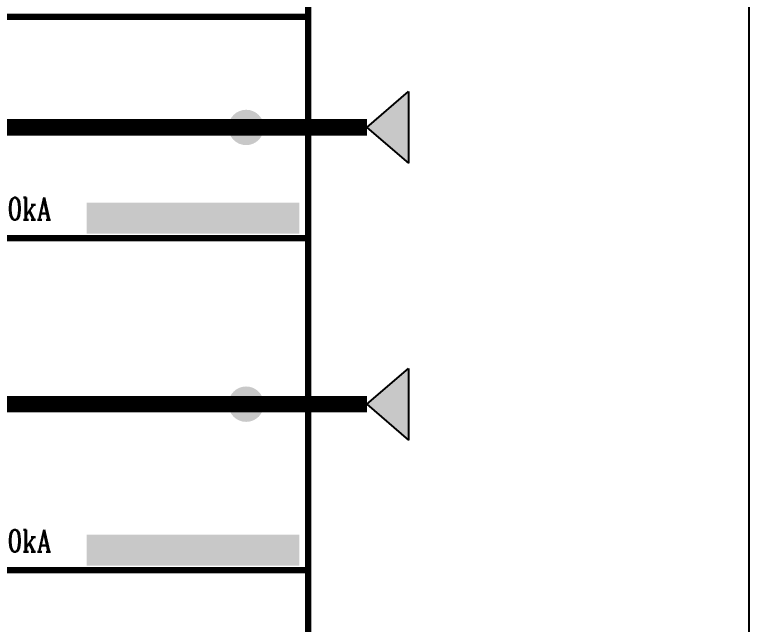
# Model space of a CAD drawing. Header units: millimetres. Extents: x -116965 to 323937, y 291661 to 566926.
# Drawn here: x -43498 to -42841, y 305388 to 305939 of the extents above; entities that cross this region are included whole.
import ezdxf

# ---------------------------------------------------------------- set-up
doc = ezdxf.new("R2010")
doc.units = ezdxf.units.MM
doc.layers.get('0').update_dxf_attribs({"lineweight": 18})
doc.layers.add('C00-00-00', color=7, linetype='Continuous')
doc.styles.add('hw_Block', font='complex.shx', dxfattribs={"width": 0.75})

msp = doc.modelspace()

# ---------------------------------------------------------------- hatches: boundary and pattern name
at = {"lineweight": -3, "ltscale": 5}
h = msp.add_hatch(color=1, dxfattribs=at)
h.dxf.hatch_style = 1
h.paths.add_polyline_path([(-43142.044408, 305804.840083), (-43142.044408, 305869.588767), (-43179.610809, 305837.214425)])
h = msp.add_hatch(color=1, dxfattribs=at)
h.dxf.hatch_style = 1
h.paths.add_polyline_path([(-43142.044408, 305554.874978), (-43142.044408, 305619.623662), (-43179.610809, 305587.24932)])
at = {"layer": 'C00-00-00'}
h = msp.add_hatch(color=256, dxfattribs=at)
edge = h.paths.add_edge_path()
edge.add_arc((-43288.566696, 305837.214427), 15.997765, 0, 360)
h = msp.add_hatch(color=256, dxfattribs=at)
h.dxf.hatch_style = 2
h.paths.add_polyline_path([(-43432.546596, 305769.223917), (-43240.573396, 305769.223917), (-43240.573396, 305741.227827), (-43432.546596, 305741.227827)])
h = msp.add_hatch(color=256, dxfattribs=at)
edge = h.paths.add_edge_path()
edge.add_arc((-43288.566696, 305587.24932), 15.997765, 0, 360)
h = msp.add_hatch(color=256, dxfattribs=at)
h.dxf.hatch_style = 2
h.paths.add_polyline_path([(-43432.546596, 305469.265792), (-43240.573396, 305469.265792), (-43240.573396, 305441.269702), (-43432.546596, 305441.269702)])

# ---------------------------------------------------------------- linework, layer by layer
at = {"lineweight": -3, "ltscale": 5}
for p, q in [((-43179.610809, 305837.214425), (-43142.044408, 305869.588767)), ((-43142.044408, 305869.588767), (-43142.044408, 305804.840083)), ((-43179.610809, 305837.214425), (-43142.044408, 305804.840083)), ((-43179.610809, 305587.24932), (-43142.044408, 305619.623662)), ((-43142.044408, 305619.623662), (-43142.044408, 305554.874978)), ((-43179.610809, 305587.24932), (-43142.044408, 305554.874978))]:
    msp.add_line(p, q, dxfattribs=at)
at = {"color": 1, "lineweight": -3, "ltscale": 5, "const_width": 15}
for points in [[(-43545.513797, 305837.214425), (-43179.610809, 305837.214425)], [(-43545.513797, 305587.24932), (-43179.610809, 305587.24932)]]:
    msp.add_lwpolyline(points, dxfattribs=at)
at = {"layer": 'C00-00-00', "lineweight": 211}
msp.add_lwpolyline([(-43932.476806, 307037.046927), (-43232.574512, 307037.046927), (-43232.574512, 304837.354008), (-43932.476806, 304837.354008)], close=True, dxfattribs=at)
at = {"layer": 'C00-00-00', "lineweight": 100}
for points in [[(-43232.574512, 306937.060883), (-42832.630346, 306937.060883), (-42832.630346, 304937.340052), (-43232.574512, 304937.340052)], [(-43932.476806, 306137.172552), (-43232.574512, 306137.172552), (-43232.574512, 305937.200467), (-43932.476806, 305937.200467)], [(-43932.476806, 305937.200467), (-43232.574512, 305937.200467), (-43232.574512, 305737.228383), (-43932.476806, 305737.228383)], [(-43932.476806, 305737.228383), (-43232.574512, 305737.228383), (-43232.574512, 305437.270258), (-43932.476806, 305437.270258)], [(-43932.476806, 305437.270258), (-43232.574512, 305437.270258), (-43232.574512, 305137.312133), (-43932.476806, 305137.312133)]]:
    msp.add_lwpolyline(points, close=True, dxfattribs=at)

# ---------------------------------------------------------------- texts
at = {"color": 2, "char_height": 20, "attachment_point": 5, "style": 'hw_Block'}
for s, insert in [('MCCB 4P 160A 70kA', (-43573.805169, 305763.837568)), ('MCCB 4P 630A 70kA', (-43573.805169, 305463.879443))]:
    msp.add_mtext_dynamic_manual_height_columns(s, width=280.32785492, gutter_width=12.5, heights=[0], dxfattribs=dict(at, insert=insert))

doc.saveas('drawing.dxf')
